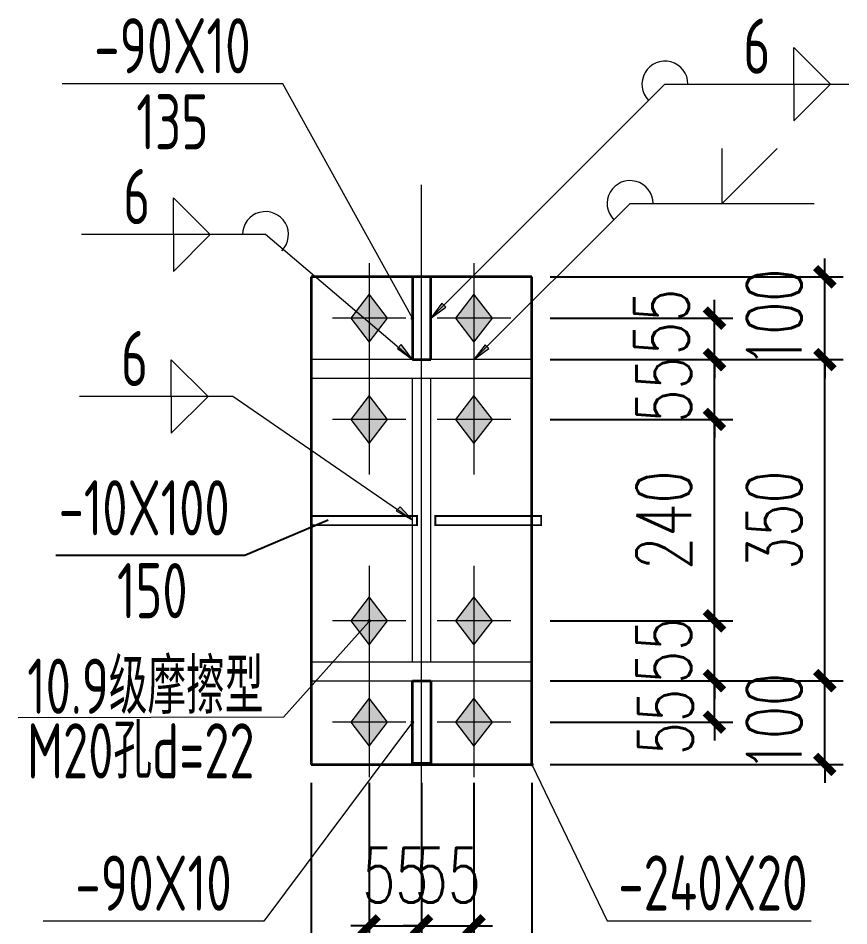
# Model space of a CAD drawing. Extents: x -89996 to 1006241, y -2176 to 440573.
# Drawn here: x 861338 to 865855, y 24011 to 28944 of the extents above; entities that cross this region are included whole.
import ezdxf
from ezdxf.enums import TextEntityAlignment as Align

# ---------------------------------------------------------------- set-up
doc = ezdxf.new("R2010")
doc.units = 0
doc.header["$LTSCALE"] = 1000
doc.header["$MEASUREMENT"] = 0
doc.linetypes.add('线型6', pattern=[8.75, 5, -1.25, 1.25, -1.25])
for name, color, linetype, lineweight in [('10', 9, 'Continuous', 18), ('20', 2, 'Continuous', 35), ('焊缝标注', 9, 'Continuous', 18), ('螺栓孔标注', 9, 'Continuous', 18), ('钢板标注', 9, 'Continuous', 18)]:
    doc.layers.add(name, color=color, linetype=linetype, lineweight=lineweight)
for name, color, linetype in [('AXIS', 3, 'Continuous'), ('GL', 150, 'Continuous'), ('PZ', 202, 'Continuous'), ('TEXT', 7, 'Continuous')]:
    doc.layers.add(name, color=color, linetype=linetype)
doc.styles.add('_TCH_DIM_T3', font='SIMPLEX', dxfattribs={"width": 0.705882, "bigfont": 'GBCBIG'})
doc.styles.add('PkpmHz', font='Pkpmeng', dxfattribs={"width": 0.7, "bigfont": 'hztxt'})
doc.styles.add('TSSD_Norm', font='tssdeng.shx', dxfattribs={"bigfont": 'hztxt.shx'})
doc.dimstyles.new('TCH_100_5', dxfattribs={"dimtxt": 297.5, "dimasz": 100, "dimexe": 100, "dimexo": 100, "dimgap": 126.25, "dimtad": 1, "dimdec": 0, "dimlfac": 0.2, "dimzin": 0, "dimdsep": 46, "dimtxsty": '_TCH_DIM_T3', "dimblk": 'ARCHTICK', "dimcen": 0.09, "dimclrd": 126, "dimclre": 126, "dimclrt": 7, "dimazin": 2, "dimtfac": 1, "dimtdec": 0, "dimtix": 1, "dimtmove": 2, "dimatfit": 3, "dimfxl": 0, "dimtolj": 1, "dimtzin": 0, "dimarcsym": 0})

# ---------------------------------------------------------------- blocks, each defined once
blk = doc.blocks.new('_ArchTick')
at = {"color": 0, "linetype": 'ByBlock', "const_width": 0.4}
blk.add_lwpolyline([(-0.5, -0.5), (0.5, 0.5)], dxfattribs=at)
blk = doc.blocks.new('*D1472')
at = {"layer": 'Defpoints', "color": 0, "transparency": 16777216}
for p in [(864131.6, 27313.2), (865124.3, 27313.2), (864131.6, 27088.2)]:
    blk.add_point(p, dxfattribs=at)
at = {"layer": 'GL', "color": 126, "lineweight": -2, "transparency": 16777216}
for p, q in [((865124.3, 27313.2), (865124.3, 27413.2)), ((864231.6, 27313.2), (865224.3, 27313.2)), ((865124.3, 27088.2), (865124.3, 27313.2)), ((864231.6, 27088.2), (865224.3, 27088.2)), ((865124.3, 27088.2), (865124.3, 26988.2))]:
    blk.add_line(p, q, dxfattribs=at)
at = {"layer": 'GL', "color": 126, "lineweight": -2, "transparency": 16777216, "xscale": 100, "yscale": 100, "zscale": 100}
for p, rotation in [((865124.3, 27313.2), 270), ((865124.3, 27088.2), 90)]:
    blk.add_blockref('_ArchTick', p, dxfattribs=dict(at, rotation=rotation))
at = {"layer": 'GL', "color": 7, "transparency": 16777216, "insert": (864836.4, 27293.2), "char_height": 297.5, "attachment_point": 5, "rotation": 90, "style": '_TCH_DIM_T3'}
blk.add_mtext('\\A1;55', dxfattribs=at)
blk = doc.blocks.new('*D1473')
at = {"layer": 'Defpoints', "color": 0, "transparency": 16777216}
for p in [(864131.6, 27088.2), (865124.3, 27088.2), (864131.6, 26763.2)]:
    blk.add_point(p, dxfattribs=at)
at = {"layer": 'GL', "color": 126, "lineweight": -2, "transparency": 16777216}
for p, q in [((865124.3, 27088.2), (865124.3, 27188.2)), ((864231.6, 27088.2), (865224.3, 27088.2)), ((865124.3, 26763.2), (865124.3, 27088.2)), ((864231.6, 26763.2), (865224.3, 26763.2)), ((865124.3, 26763.2), (865124.3, 26663.2))]:
    blk.add_line(p, q, dxfattribs=at)
at = {"layer": 'GL', "color": 126, "lineweight": -2, "transparency": 16777216, "xscale": 100, "yscale": 100, "zscale": 100}
for p, rotation in [((865124.3, 27088.2), 270), ((865124.3, 26763.2), 90)]:
    blk.add_blockref('_ArchTick', p, dxfattribs=dict(at, rotation=rotation))
at = {"layer": 'GL', "color": 7, "transparency": 16777216, "insert": (864849.3, 26925.7), "char_height": 297.5, "attachment_point": 5, "rotation": 90, "style": '_TCH_DIM_T3'}
blk.add_mtext('\\A1;55', dxfattribs=at)
blk = doc.blocks.new('*D1474')
at = {"layer": 'Defpoints', "color": 0, "transparency": 16777216}
for p in [(864131.6, 25343.2), (865124.3, 25343.2), (864131.6, 25118.2)]:
    blk.add_point(p, dxfattribs=at)
at = {"layer": 'GL', "color": 126, "lineweight": -2, "transparency": 16777216}
for p, q in [((865124.3, 25343.2), (865124.3, 25443.2)), ((864231.6, 25343.2), (865224.3, 25343.2)), ((865124.3, 25118.2), (865124.3, 25343.2)), ((864231.6, 25118.2), (865224.3, 25118.2)), ((865124.3, 25118.2), (865124.3, 25018.2))]:
    blk.add_line(p, q, dxfattribs=at)
at = {"layer": 'GL', "color": 126, "lineweight": -2, "transparency": 16777216, "xscale": 100, "yscale": 100, "zscale": 100}
for p, rotation in [((865124.3, 25343.2), 270), ((865124.3, 25118.2), 90)]:
    blk.add_blockref('_ArchTick', p, dxfattribs=dict(at, rotation=rotation))
at = {"layer": 'GL', "color": 7, "transparency": 16777216, "insert": (864858.7, 25118.2), "char_height": 297.5, "attachment_point": 5, "rotation": 90, "style": '_TCH_DIM_T3'}
blk.add_mtext('\\A1;55', dxfattribs=at)
blk = doc.blocks.new('*D1475')
at = {"layer": 'Defpoints', "color": 0, "transparency": 16777216}
for p in [(864131.6, 25668.2), (865124.3, 25668.2), (864131.6, 25343.2)]:
    blk.add_point(p, dxfattribs=at)
at = {"layer": 'GL', "color": 126, "lineweight": -2, "transparency": 16777216}
for p, q in [((865124.3, 25668.2), (865124.3, 25768.2)), ((864231.6, 25668.2), (865224.3, 25668.2)), ((865124.3, 25343.2), (865124.3, 25668.2)), ((864231.6, 25343.2), (865224.3, 25343.2)), ((865124.3, 25343.2), (865124.3, 25243.2))]:
    blk.add_line(p, q, dxfattribs=at)
at = {"layer": 'GL', "color": 126, "lineweight": -2, "transparency": 16777216, "xscale": 100, "yscale": 100, "zscale": 100}
for p, rotation in [((865124.3, 25668.2), 270), ((865124.3, 25343.2), 90)]:
    blk.add_blockref('_ArchTick', p, dxfattribs=dict(at, rotation=rotation))
at = {"layer": 'GL', "color": 7, "transparency": 16777216, "insert": (864849.3, 25505.7), "char_height": 297.5, "attachment_point": 5, "rotation": 90, "style": '_TCH_DIM_T3'}
blk.add_mtext('\\A1;55', dxfattribs=at)
blk = doc.blocks.new('*D1476')
at = {"layer": 'Defpoints', "color": 0, "transparency": 16777216}
for p in [(864131.6, 26763.2), (865124.3, 26763.2), (864131.6, 25668.2)]:
    blk.add_point(p, dxfattribs=at)
at = {"layer": 'GL', "color": 126, "lineweight": -2, "transparency": 16777216}
for p, q in [((864231.6, 26763.2), (865224.3, 26763.2)), ((865124.3, 25668.2), (865124.3, 26763.2)), ((864231.6, 25668.2), (865224.3, 25668.2))]:
    blk.add_line(p, q, dxfattribs=at)
at = {"layer": 'GL', "color": 126, "lineweight": -2, "transparency": 16777216, "xscale": 100, "yscale": 100, "zscale": 100}
for p, rotation in [((865124.3, 26763.2), 90), ((865124.3, 25668.2), 270)]:
    blk.add_blockref('_ArchTick', p, dxfattribs=dict(at, rotation=rotation))
at = {"layer": 'GL', "color": 7, "transparency": 16777216, "insert": (864849.3, 26215.7), "char_height": 297.5, "attachment_point": 5, "rotation": 90, "style": '_TCH_DIM_T3'}
blk.add_mtext('\\A1;240', dxfattribs=at)
blk = doc.blocks.new('*D1477')
at = {"layer": 'Defpoints', "color": 0, "transparency": 16777216}
for p in [(863246.6, 24888.2), (863531.6, 24888.2), (863531.6, 24010.6)]:
    blk.add_point(p, dxfattribs=at)
at = {"layer": 'GL', "color": 126, "lineweight": -2, "transparency": 16777216}
for p, q in [((863246.6, 24788.2), (863246.6, 23910.6)), ((863531.6, 24788.2), (863531.6, 23910.6)), ((863246.6, 24010.6), (863146.6, 24010.6)), ((863246.6, 24010.6), (863531.6, 24010.6)), ((863531.6, 24010.6), (863631.6, 24010.6))]:
    blk.add_line(p, q, dxfattribs=at)
at = {"layer": 'GL', "color": 126, "lineweight": -2, "transparency": 16777216, "xscale": 100, "yscale": 100, "zscale": 100}
blk.add_blockref('_ArchTick', (863246.6, 24010.6), dxfattribs=at)
at = {"layer": 'GL', "color": 126, "lineweight": -2, "transparency": 16777216, "xscale": 100, "yscale": 100, "zscale": 100, "rotation": 180}
blk.add_blockref('_ArchTick', (863531.6, 24010.6), dxfattribs=at)
at = {"layer": 'GL', "color": 7, "transparency": 16777216, "insert": (863389.1, 24285.6), "char_height": 297.5, "attachment_point": 5, "style": '_TCH_DIM_T3'}
blk.add_mtext('\\A1;55', dxfattribs=at)
blk = doc.blocks.new('*D1478')
at = {"layer": 'Defpoints', "color": 0, "transparency": 16777216}
for p in [(863531.6, 24888.2), (863816.6, 24888.2), (863816.6, 24010.6)]:
    blk.add_point(p, dxfattribs=at)
at = {"layer": 'GL', "color": 126, "lineweight": -2, "transparency": 16777216}
for p, q in [((863531.6, 24788.2), (863531.6, 23910.6)), ((863816.6, 24788.2), (863816.6, 23910.6)), ((863531.6, 24010.6), (863431.6, 24010.6)), ((863531.6, 24010.6), (863816.6, 24010.6)), ((863816.6, 24010.6), (863916.6, 24010.6))]:
    blk.add_line(p, q, dxfattribs=at)
at = {"layer": 'GL', "color": 126, "lineweight": -2, "transparency": 16777216, "xscale": 100, "yscale": 100, "zscale": 100}
blk.add_blockref('_ArchTick', (863531.6, 24010.6), dxfattribs=at)
at = {"layer": 'GL', "color": 126, "lineweight": -2, "transparency": 16777216, "xscale": 100, "yscale": 100, "zscale": 100, "rotation": 180}
blk.add_blockref('_ArchTick', (863816.6, 24010.6), dxfattribs=at)
at = {"layer": 'GL', "color": 7, "transparency": 16777216, "insert": (863674.1, 24285.6), "char_height": 297.5, "attachment_point": 5, "style": '_TCH_DIM_T3'}
blk.add_mtext('\\A1;55', dxfattribs=at)
blk = doc.blocks.new('*D1479')
at = {"layer": 'Defpoints', "color": 0, "transparency": 16777216}
for p in [(862931.6, 24888.2), (863531.6, 24888.2), (863531.6, 23410.6)]:
    blk.add_point(p, dxfattribs=at)
at = {"layer": 'GL', "color": 126, "lineweight": -2, "transparency": 16777216}
for p, q in [((862931.6, 24788.2), (862931.6, 23310.6)), ((863531.6, 24788.2), (863531.6, 23310.6)), ((862931.6, 23410.6), (862831.6, 23410.6)), ((862931.6, 23410.6), (863531.6, 23410.6)), ((863531.6, 23410.6), (863631.6, 23410.6))]:
    blk.add_line(p, q, dxfattribs=at)
at = {"layer": 'GL', "color": 126, "lineweight": -2, "transparency": 16777216, "xscale": 100, "yscale": 100, "zscale": 100}
blk.add_blockref('_ArchTick', (862931.6, 23410.6), dxfattribs=at)
at = {"layer": 'GL', "color": 126, "lineweight": -2, "transparency": 16777216, "xscale": 100, "yscale": 100, "zscale": 100, "rotation": 180}
blk.add_blockref('_ArchTick', (863531.6, 23410.6), dxfattribs=at)
at = {"layer": 'GL', "color": 7, "transparency": 16777216, "insert": (863231.6, 23685.6), "char_height": 297.5, "attachment_point": 5, "style": '_TCH_DIM_T3'}
blk.add_mtext('\\A1;120', dxfattribs=at)
blk = doc.blocks.new('*D1480')
at = {"layer": 'Defpoints', "color": 0, "transparency": 16777216}
for p in [(863531.6, 24888.2), (864131.6, 24888.2), (864131.6, 23410.6)]:
    blk.add_point(p, dxfattribs=at)
at = {"layer": 'GL', "color": 126, "lineweight": -2, "transparency": 16777216}
for p, q in [((863531.6, 24788.2), (863531.6, 23310.6)), ((864131.6, 24788.2), (864131.6, 23310.6)), ((863531.6, 23410.6), (863431.6, 23410.6)), ((863531.6, 23410.6), (864131.6, 23410.6)), ((864131.6, 23410.6), (864231.6, 23410.6))]:
    blk.add_line(p, q, dxfattribs=at)
at = {"layer": 'GL', "color": 126, "lineweight": -2, "transparency": 16777216, "xscale": 100, "yscale": 100, "zscale": 100}
blk.add_blockref('_ArchTick', (863531.6, 23410.6), dxfattribs=at)
at = {"layer": 'GL', "color": 126, "lineweight": -2, "transparency": 16777216, "xscale": 100, "yscale": 100, "zscale": 100, "rotation": 180}
blk.add_blockref('_ArchTick', (864131.6, 23410.6), dxfattribs=at)
at = {"layer": 'GL', "color": 7, "transparency": 16777216, "insert": (863831.6, 23685.6), "char_height": 297.5, "attachment_point": 5, "style": '_TCH_DIM_T3'}
blk.add_mtext('\\A1;120', dxfattribs=at)
blk = doc.blocks.new('*D1481')
at = {"layer": 'Defpoints', "color": 0, "transparency": 16777216}
for p in [(864131.6, 25343.2), (865724.3, 25343.2), (864131.6, 24888.2)]:
    blk.add_point(p, dxfattribs=at)
at = {"layer": 'GL', "color": 126, "lineweight": -2, "transparency": 16777216}
for p, q in [((865724.3, 25343.2), (865724.3, 25443.2)), ((864231.6, 25343.2), (865824.3, 25343.2)), ((865724.3, 24888.2), (865724.3, 25343.2)), ((864231.6, 24888.2), (865824.3, 24888.2)), ((865724.3, 24888.2), (865724.3, 24788.2))]:
    blk.add_line(p, q, dxfattribs=at)
at = {"layer": 'GL', "color": 126, "lineweight": -2, "transparency": 16777216, "xscale": 100, "yscale": 100, "zscale": 100}
for p, rotation in [((865724.3, 25343.2), 270), ((865724.3, 24888.2), 90)]:
    blk.add_blockref('_ArchTick', p, dxfattribs=dict(at, rotation=rotation))
at = {"layer": 'GL', "color": 7, "transparency": 16777216, "insert": (865449.3, 25115.7), "char_height": 297.5, "attachment_point": 5, "rotation": 90, "style": '_TCH_DIM_T3'}
blk.add_mtext('\\A1;100', dxfattribs=at)
blk = doc.blocks.new('*D1482')
at = {"layer": 'Defpoints', "color": 0, "transparency": 16777216}
for p in [(864131.6, 27088.2), (865724.3, 27088.2), (864131.6, 25343.2)]:
    blk.add_point(p, dxfattribs=at)
at = {"layer": 'GL', "color": 126, "lineweight": -2, "transparency": 16777216}
for p, q in [((864231.6, 27088.2), (865824.3, 27088.2)), ((865724.3, 25343.2), (865724.3, 27088.2)), ((864231.6, 25343.2), (865824.3, 25343.2))]:
    blk.add_line(p, q, dxfattribs=at)
at = {"layer": 'GL', "color": 126, "lineweight": -2, "transparency": 16777216, "xscale": 100, "yscale": 100, "zscale": 100}
for p, rotation in [((865724.3, 27088.2), 90), ((865724.3, 25343.2), 270)]:
    blk.add_blockref('_ArchTick', p, dxfattribs=dict(at, rotation=rotation))
at = {"layer": 'GL', "color": 7, "transparency": 16777216, "insert": (865449.3, 26215.7), "char_height": 297.5, "attachment_point": 5, "rotation": 90, "style": '_TCH_DIM_T3'}
blk.add_mtext('\\A1;350', dxfattribs=at)
blk = doc.blocks.new('*D1483')
at = {"layer": 'Defpoints', "color": 0, "transparency": 16777216}
for p in [(864131.6, 27538.2), (865724.3, 27538.2), (864131.6, 27088.2)]:
    blk.add_point(p, dxfattribs=at)
at = {"layer": 'GL', "color": 126, "lineweight": -2, "transparency": 16777216}
for p, q in [((865724.3, 27538.2), (865724.3, 27638.2)), ((864231.6, 27538.2), (865824.3, 27538.2)), ((865724.3, 27088.2), (865724.3, 27538.2)), ((864231.6, 27088.2), (865824.3, 27088.2)), ((865724.3, 27088.2), (865724.3, 26988.2))]:
    blk.add_line(p, q, dxfattribs=at)
at = {"layer": 'GL', "color": 126, "lineweight": -2, "transparency": 16777216, "xscale": 100, "yscale": 100, "zscale": 100}
for p, rotation in [((865724.3, 27538.2), 270), ((865724.3, 27088.2), 90)]:
    blk.add_blockref('_ArchTick', p, dxfattribs=dict(at, rotation=rotation))
at = {"layer": 'GL', "color": 7, "transparency": 16777216, "insert": (865449.3, 27313.2), "char_height": 297.5, "attachment_point": 5, "rotation": 90, "style": '_TCH_DIM_T3'}
blk.add_mtext('\\A1;100', dxfattribs=at)

msp = doc.modelspace()

# ---------------------------------------------------------------- hatches: boundary and pattern name
at = {"layer": '10'}
for points in [[(863246.59, 27443.18), (863146.59, 27313.18), (863246.59, 27183.18), (863346.59, 27313.18)], [(863816.59, 27443.18), (863716.59, 27313.18), (863816.59, 27183.18), (863916.59, 27313.18)], [(863246.59, 26893.18), (863146.59, 26763.18), (863246.59, 26633.18), (863346.59, 26763.18)], [(863816.59, 26893.18), (863716.59, 26763.18), (863816.59, 26633.18), (863916.59, 26763.18)], [(863246.59, 25798.18), (863146.59, 25668.18), (863246.59, 25538.18), (863346.59, 25668.18)], [(863816.59, 25798.18), (863716.59, 25668.18), (863816.59, 25538.18), (863916.59, 25668.18)], [(863246.59, 25248.18), (863146.59, 25118.18), (863246.59, 24988.18), (863346.59, 25118.18)], [(863816.59, 25248.18), (863716.59, 25118.18), (863816.59, 24988.18), (863916.59, 25118.18)]]:
    msp.add_hatch(color=1, dxfattribs=at).paths.add_polyline_path(points)
at = {"layer": '焊缝标注'}
for points in [[(863581.59, 27313.18), (863662.94, 27373.25), (863641.73, 27394.47)], [(863481.59, 27088.18), (863421.58, 27169.57), (863400.35, 27148.38)], [(863816.59, 27088.18), (863897.94, 27148.25), (863876.73, 27169.47)], [(863481.59, 26215.68), (863415.1, 26287.41), (863393.86, 26266.22)]]:
    msp.add_hatch(color=256, dxfattribs=at).paths.add_polyline_path(points)

# ---------------------------------------------------------------- linework, layer by layer
at = {"layer": '10', "linetype": '线型6', "lineweight": 18, "ltscale": 100}
msp.add_line((863531.59, 24388.18), (863531.59, 28038.18), dxfattribs=at)
at = {"layer": '10', "color": 9, "lineweight": 18, "ltscale": 100}
for p, q in [((863246.59, 27613.18), (863246.59, 27013.18)), ((863816.59, 27613.18), (863816.59, 27013.18)), ((863446.59, 27313.18), (863046.59, 27313.18)), ((864016.59, 27313.18), (863616.59, 27313.18)), ((863246.59, 27063.18), (863246.59, 26463.18)), ((863816.59, 27063.18), (863816.59, 26463.18)), ((863446.59, 26763.18), (863046.59, 26763.18)), ((864016.59, 26763.18), (863616.59, 26763.18)), ((863246.59, 25968.18), (863246.59, 25368.18)), ((863816.59, 25968.18), (863816.59, 25368.18)), ((863446.59, 25668.18), (863046.59, 25668.18)), ((864016.59, 25668.18), (863616.59, 25668.18)), ((863246.59, 25418.18), (863246.59, 24818.18)), ((863816.59, 25418.18), (863816.59, 24818.18)), ((863446.59, 25118.18), (863046.59, 25118.18)), ((864016.59, 25118.18), (863616.59, 25118.18))]:
    msp.add_line(p, q, dxfattribs=at)
at = {"layer": '10', "color": 3, "ltscale": 100}
for p, q in [((864131.59, 27088.18), (862931.59, 27088.18)), ((862931.59, 27088.18), (862931.59, 26988.18)), ((864131.59, 26988.18), (864131.59, 27088.18)), ((862931.59, 26988.18), (864131.59, 26988.18)), ((863481.59, 25443.18), (863481.59, 26988.18)), ((863581.59, 25443.18), (863581.59, 26988.18)), ((864131.59, 25443.18), (862931.59, 25443.18)), ((862931.59, 25443.18), (862931.59, 25343.18)), ((864131.59, 25343.18), (864131.59, 25443.18)), ((862931.59, 25343.18), (864131.59, 25343.18))]:
    msp.add_line(p, q, dxfattribs=at)
at = {"layer": '10', "color": 1, "linetype": 'Continuous'}
for points in [[(863246.59, 27443.18), (863146.59, 27313.18), (863246.59, 27183.18), (863346.59, 27313.18)], [(863816.59, 27443.18), (863716.59, 27313.18), (863816.59, 27183.18), (863916.59, 27313.18)], [(863246.59, 26893.18), (863146.59, 26763.18), (863246.59, 26633.18), (863346.59, 26763.18)], [(863816.59, 26893.18), (863716.59, 26763.18), (863816.59, 26633.18), (863916.59, 26763.18)], [(863246.59, 25798.18), (863146.59, 25668.18), (863246.59, 25538.18), (863346.59, 25668.18)], [(863816.59, 25798.18), (863716.59, 25668.18), (863816.59, 25538.18), (863916.59, 25668.18)], [(863246.59, 25248.18), (863146.59, 25118.18), (863246.59, 24988.18), (863346.59, 25118.18)], [(863816.59, 25248.18), (863716.59, 25118.18), (863816.59, 24988.18), (863916.59, 25118.18)]]:
    msp.add_lwpolyline(points, close=True, dxfattribs=at)
at = {"layer": '20', "ltscale": 100}
for p, q in [((864131.59, 27538.18), (862931.59, 27538.18)), ((862931.59, 27538.18), (862931.59, 24888.18)), ((863581.59, 27538.18), (863481.59, 27538.18)), ((863481.59, 27538.18), (863481.59, 27088.18)), ((863581.59, 27088.18), (863581.59, 27538.18)), ((864131.59, 24888.18), (864131.59, 27538.18)), ((863481.59, 27088.18), (863581.59, 27088.18)), ((863481.59, 25343.18), (863581.59, 25343.18)), ((863481.59, 24893.18), (863481.59, 25343.18)), ((863581.59, 25343.18), (863581.59, 24893.18)), ((862931.59, 24888.18), (864131.59, 24888.18)), ((863581.59, 24893.18), (863481.59, 24893.18))]:
    msp.add_line(p, q, dxfattribs=at)
at = {"layer": 'AXIS'}
for p, q in [((863023.09, 26216.42), (862571.59, 26024.27)), ((862571.59, 26024.27), (861543, 26024.27))]:
    msp.add_line(p, q, dxfattribs=at)
at = {"layer": 'PZ', "const_width": 10}
for points in [[(863506.59, 26188.18), (863506.59, 26238.18), (862931.59, 26238.18), (862931.59, 26188.18)], [(863606.59, 26188.18), (863606.59, 26238.18), (864181.59, 26238.18), (864181.59, 26188.18)]]:
    msp.add_lwpolyline(points, close=True, dxfattribs=at)
at = {"layer": '焊缝标注', "ltscale": 100}
for p, q in [((865554.89, 28785.46), (865754.89, 28585.46)), ((865554.89, 28585.46), (865554.89, 28785.46)), ((863581.59, 27313.18), (864854.89, 28585.46)), ((864854.89, 28585.46), (865854.89, 28585.46)), ((865554.89, 28385.46), (865754.89, 28585.46)), ((865554.89, 28585.46), (865554.89, 28385.46)), ((865165.46, 27936.37), (865165.46, 28236.37)), ((865165.46, 27936.37), (865465.46, 28236.37)), ((862383.06, 27767.81), (862183.06, 27967.81)), ((862183.06, 27767.81), (862183.06, 27967.81)), ((863816.59, 27088.18), (864665.46, 27936.37)), ((864665.46, 27936.37), (865665.46, 27936.37)), ((862683.06, 27767.81), (861683.06, 27767.81)), ((862383.06, 27767.81), (862183.06, 27567.81)), ((862183.06, 27767.81), (862183.06, 27567.81)), ((863481.59, 27088.18), (862683.06, 27767.81)), ((862371.08, 26887.66), (862171.08, 27087.66)), ((862171.08, 26887.66), (862171.08, 27087.66)), ((862504.73, 26887.66), (861671.08, 26887.66)), ((862371.08, 26887.66), (862171.08, 26687.66)), ((862171.08, 26887.66), (862171.08, 26687.66)), ((863481.59, 26215.68), (862504.73, 26887.66))]:
    msp.add_line(p, q, dxfattribs=at)
at = {"layer": '焊缝标注', "linetype": 'Continuous'}
for points in [[(863581.59, 27313.18), (863662.94, 27373.25), (863641.73, 27394.47)], [(863481.59, 27088.18), (863421.58, 27169.57), (863400.35, 27148.38)], [(863816.59, 27088.18), (863897.94, 27148.25), (863876.73, 27169.47)], [(863481.59, 26215.68), (863415.1, 26287.41), (863393.86, 26266.22)]]:
    msp.add_lwpolyline(points, close=True, dxfattribs=at)
at = {"layer": '焊缝标注', "ltscale": 100}
for centre, start, end in [((864854.89, 28585.46), 0, 224.97719), ((864665.46, 27936.37), 0, 224.97719), ((862683.06, 27767.81), 314.93158, 180)]:
    msp.add_arc(centre, 125, start, end, dxfattribs=at)
at = {"layer": '螺栓孔标注', "ltscale": 100, "const_width": 10}
msp.add_lwpolyline([(863251.59, 25668.18, 1), (863241.59, 25668.18, 1)], format="xyb", close=True, dxfattribs=at)
at = {"layer": '钢板标注', "ltscale": 100}
for p, q in [((862777.07, 28587.49), (861577.07, 28587.49)), ((863481.59, 27313.18), (862777.07, 28587.49)), ((863245.69, 25663.26), (862781.06, 25145.27)), ((862781.06, 25145.27), (861338.31, 25142.23)), ((863481.59, 25118.18), (862674.16, 24036.21)), ((864131.59, 24888.18), (864541.15, 24037.29)), ((862674.16, 24036.21), (861474.16, 24036.21)), ((864541.15, 24037.29), (865649.76, 24037.29))]:
    msp.add_line(p, q, dxfattribs=at)
at = {"layer": '钢板标注', "ltscale": 100, "const_width": 10}
for points in [[(863486.59, 27313.18, 1), (863476.59, 27313.18, 1)], [(863486.59, 25118.18, 1), (863476.59, 25118.18, 1)], [(864136.59, 24888.18, 1), (864126.59, 24888.18, 1)]]:
    msp.add_lwpolyline(points, format="xyb", close=True, dxfattribs=at)

# ---------------------------------------------------------------- texts
at = {"layer": 'TEXT', "style": 'TSSD_Norm', "width": 0.7}
for s, p in [('-10X100', (861558.92, 26132.74)), ('150', (861876.17, 25682.54)), ('10.9级摩擦型 ', (861387.45, 25163.34)), ('M20孔d=22 ', (861386.79, 24811.8))]:
    msp.add_text(s, height=300, dxfattribs=at).set_placement(p)
at = {"layer": '焊缝标注', "style": 'PkpmHz', "width": 0.71}
for p in [(865354.89, 28642.08), (861983.06, 27824.42), (861971.08, 26944.27)]:
    msp.add_text('6', height=300, dxfattribs=at).set_placement(p, align=Align.CENTER)
at = {"layer": '钢板标注', "style": 'PkpmHz', "width": 0.71}
for s, p in [('-90X10', (862177.07, 28644.1)), ('-90X10', (862074.16, 24092.82)), ('-240X20', (865115.79, 24093.9))]:
    msp.add_text(s, height=300, dxfattribs=at).set_placement(p, align=Align.CENTER)
msp.add_text('135', height=300, dxfattribs=at).set_placement((862177.07, 28530.88), align=Align.TOP_CENTER)

# ---------------------------------------------------------------- dimensions: what is measured, and where the dimension line sits
at = {"layer": 'GL'}
for base, p1, p2, text, picture, middle in [((865724.35, 27538.18), (864131.59, 27088.18), (864131.59, 27538.18), '100', '*D1483', (865449.35, 27313.18)), ((865124.35, 27088.18), (864131.59, 26763.18), (864131.59, 27088.18), '55', '*D1473', (864849.35, 26925.68)), ((865724.35, 27088.18), (864131.59, 25343.18), (864131.59, 27088.18), '350', '*D1482', (865449.35, 26215.68)), ((865124.35, 26763.18), (864131.59, 25668.18), (864131.59, 26763.18), '240', '*D1476', (864849.35, 26215.68)), ((865124.35, 25668.18), (864131.59, 25343.18), (864131.59, 25668.18), '55', '*D1475', (864849.35, 25505.68)), ((865724.35, 25343.18), (864131.59, 24888.18), (864131.59, 25343.18), '100', '*D1481', (865449.35, 25115.68))]:
    dim = msp.add_linear_dim(base=base, p1=p1, p2=p2, angle=90, text=text, dimstyle='TCH_100_5', dxfattribs=at)
    dim.commit()
    dim.dimension.update_dxf_attribs({"geometry": picture, "text_midpoint": middle})
for base, p1, p2, picture, middle in [((865124.35, 27313.18), (864131.59, 27088.18), (864131.59, 27313.18), '*D1472', (864836.45, 27293.23)), ((865124.35, 25343.18), (864131.59, 25118.18), (864131.59, 25343.18), '*D1474', (864858.67, 25118.18))]:
    dim = msp.add_linear_dim(base=base, p1=p1, p2=p2, angle=90, text='55', dimstyle='TCH_100_5', dxfattribs=at)
    dim.commit()
    dim.dimension.update_dxf_attribs({"geometry": picture, "text_midpoint": middle, "dimtype": 128})
for base, p1, p2, text, picture, middle in [((863531.59, 23410.58), (862931.59, 24888.18), (863531.59, 24888.18), '120', '*D1479', (863231.59, 23685.58)), ((863531.59, 24010.58), (863246.59, 24888.18), (863531.59, 24888.18), '55', '*D1477', (863389.09, 24285.58)), ((863816.59, 24010.58), (863531.59, 24888.18), (863816.59, 24888.18), '55', '*D1478', (863674.09, 24285.58)), ((864131.59, 23410.58), (863531.59, 24888.18), (864131.59, 24888.18), '120', '*D1480', (863831.59, 23685.58))]:
    dim = msp.add_linear_dim(base=base, p1=p1, p2=p2, text=text, dimstyle='TCH_100_5', dxfattribs=at)
    dim.commit()
    dim.dimension.update_dxf_attribs({"geometry": picture, "text_midpoint": middle})

doc.saveas('drawing.dxf')
